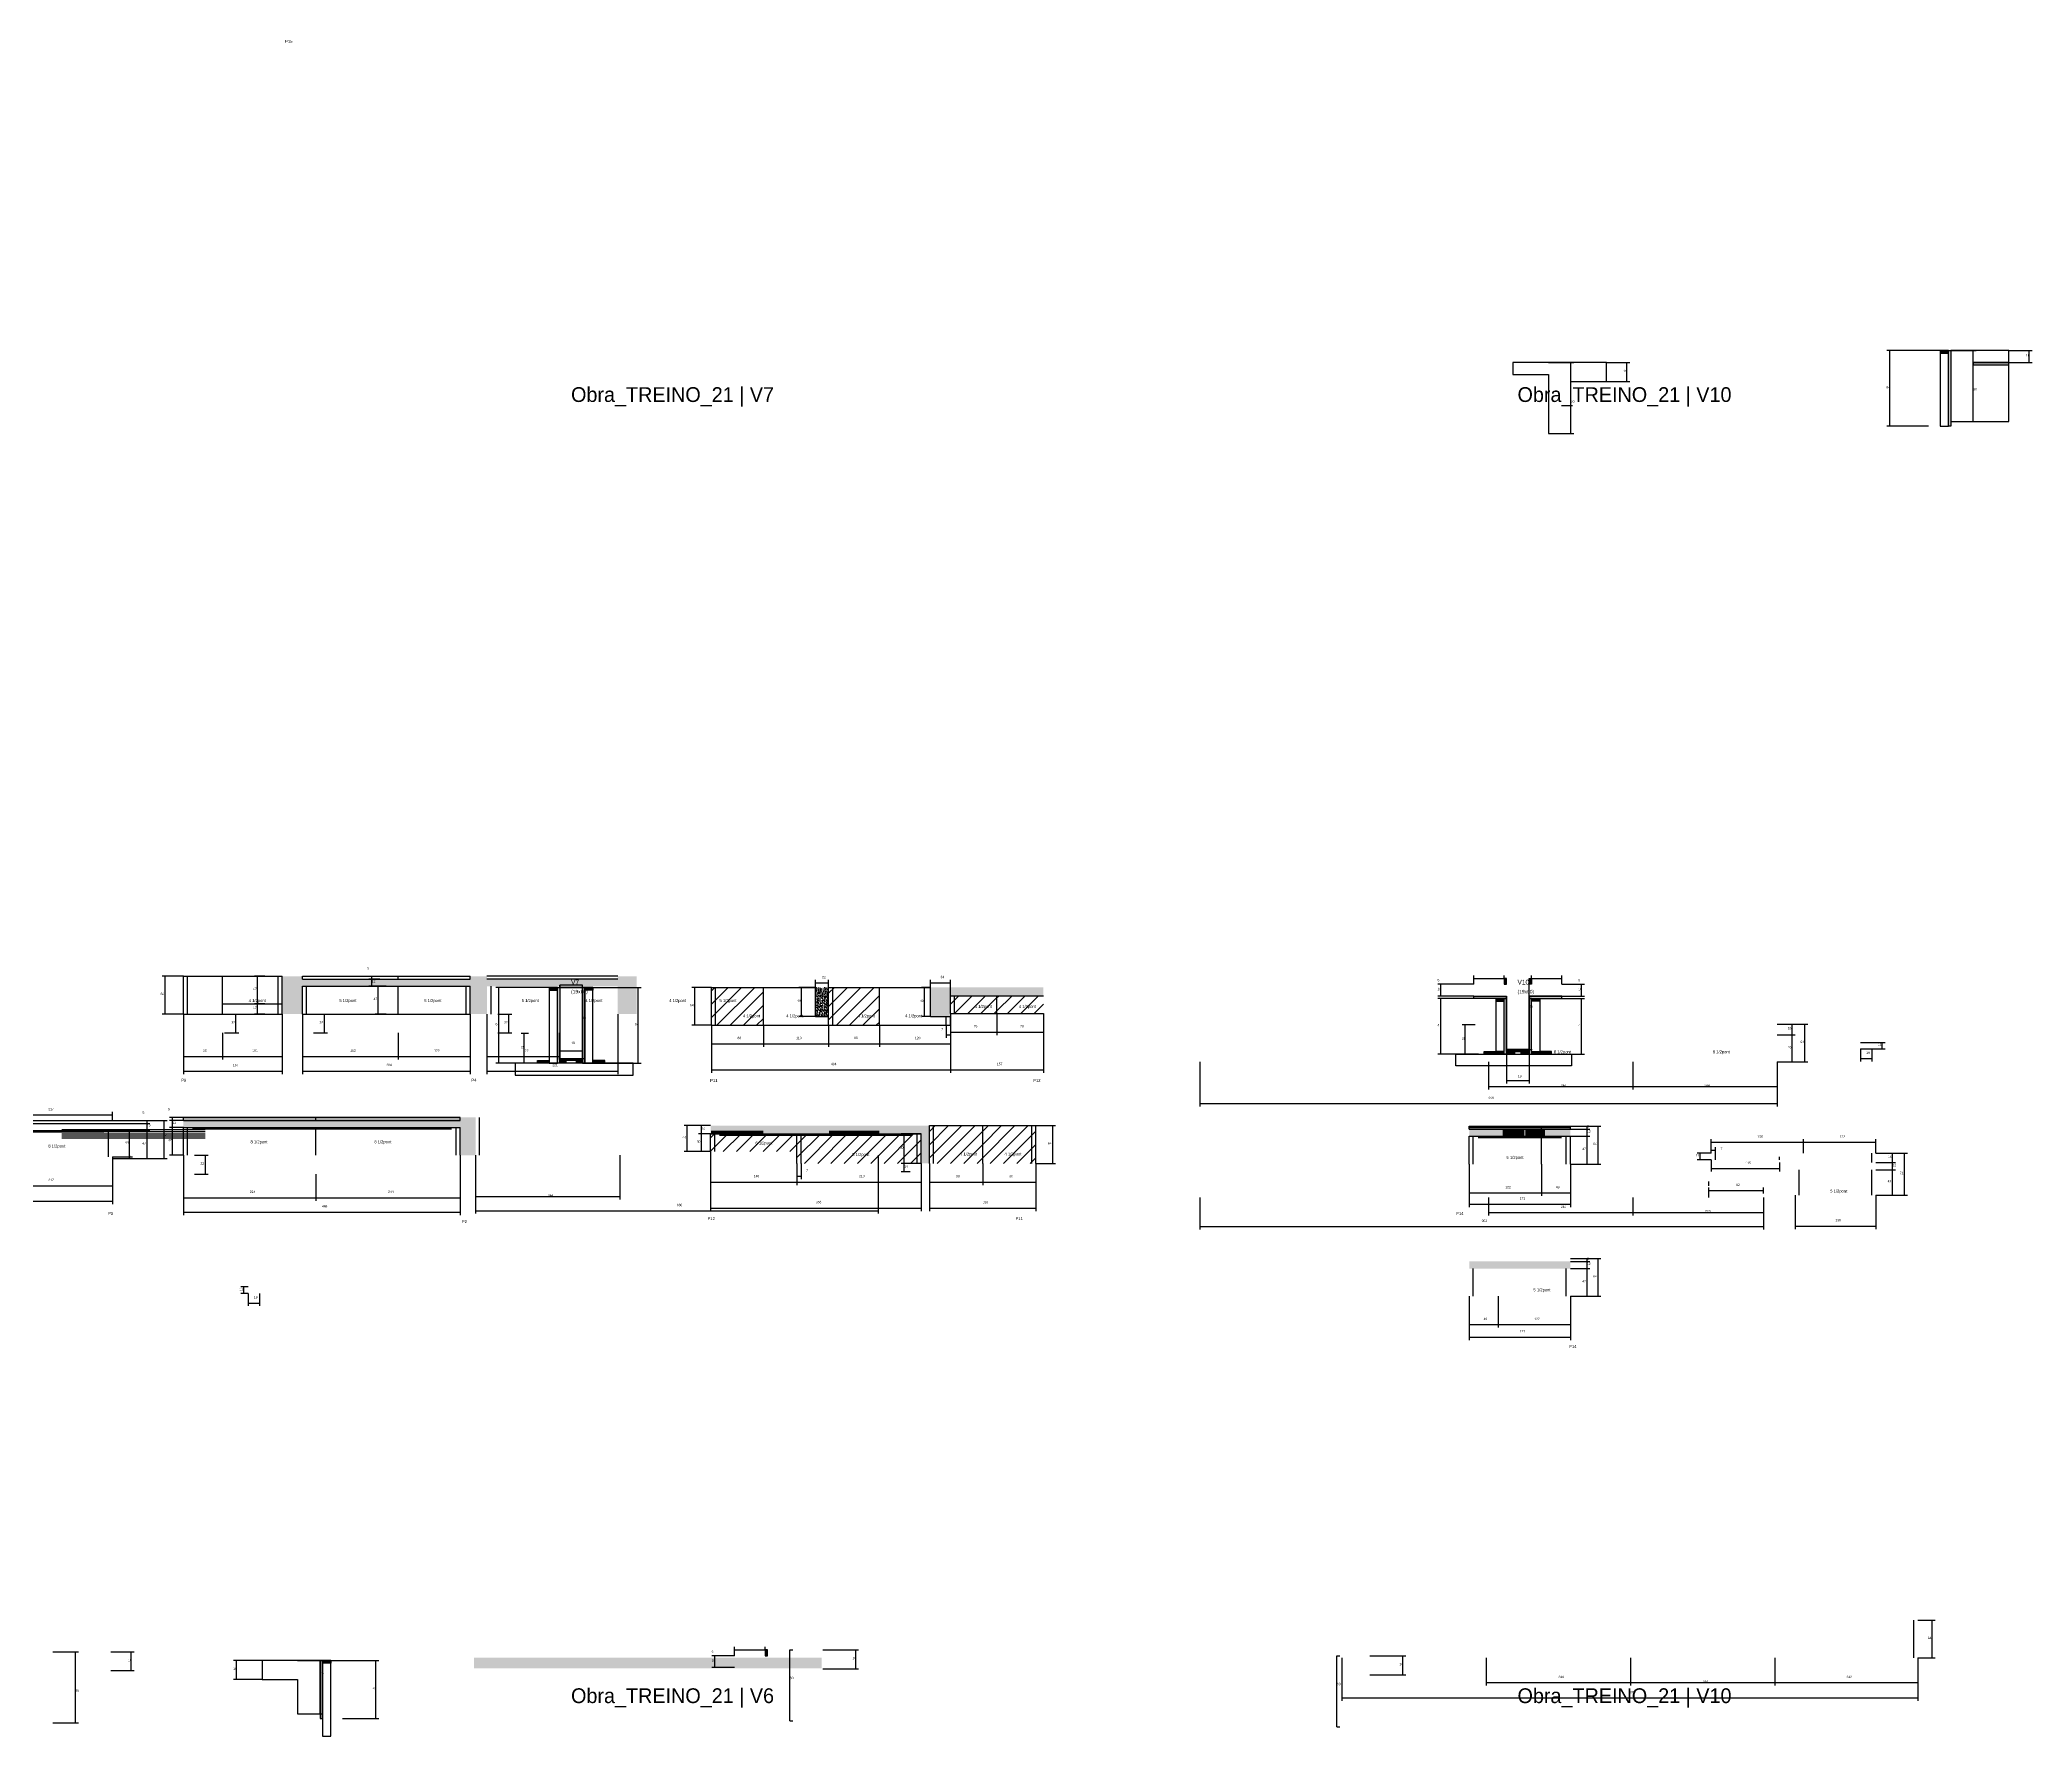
# Model space of a CAD drawing. Header units: metres. Extents: x -2848 to 22762, y -49062 to 1016.
# Drawn here: x 702 to 4070, y -29866 to -26998 of the extents above; entities that cross this region are included whole.
import ezdxf

# ---------------------------------------------------------------- set-up
doc = ezdxf.new("R2010")
doc.units = ezdxf.units.M
for name, color, linetype in [('CONCRETO', 251, 'Continuous'), ('COTA', 4, 'Continuous'), ('Cota Seção (2x)', 4, 'Continuous'), ('Hachura', 253, 'Continuous'), ('LABEL_ID', 3, 'Continuous'), ('Madeira', 126, 'Continuous'), ('NOMENCLATURA', 7, 'Continuous'), ('Painéis', 200, 'Continuous'), ('SARR_2.2x7', 40, 'Continuous'), ('SARR_EDITAR', 141, 'Continuous'), ('Texto Seção', 7, 'Continuous')]:
    doc.layers.add(name, color=color, linetype=linetype)

msp = doc.modelspace()

# ---------------------------------------------------------------- hatches: boundary and pattern name
at = {"layer": 'COTA'}
h = msp.add_hatch(dxfattribs=at)
h.set_pattern_fill('AR-CONC', scale=0.03)
h.paths.add_polyline_path([(1111.8, -28644.9), (1135.2, -28644.9), (1146, -28644.9), (1146, -28597.9), (1429.5, -28597.9), (1429.5, -28644.9), (1457.9, -28644.9), (1457.9, -28597.9), (1678.9, -28597.9), (1678.9, -28644.9), (1711.1, -28644.9), (1711.1, -28580.9), (1678.9, -28580.9), (1678.9, -28585.9), (1457.9, -28585.9), (1457.9, -28580.9), (1429.5, -28580.9), (1429.5, -28585.9), (1146, -28585.9), (1146, -28580.9), (1111.8, -28580.9)])
h = msp.add_hatch(dxfattribs=at)
h.set_pattern_fill('AR-CONC', scale=0.03)
h.paths.add_polyline_path([(2013.4, -28649), (2035.4, -28649), (2035.4, -28600), (2013.4, -28600)])
h = msp.add_hatch(dxfattribs=at)
h.set_pattern_fill('AR-CONC', scale=0.03)
h.paths.add_polyline_path([(2241.4, -28614), (2398.4, -28614), (2398.4, -28600), (2207.4, -28600), (2207.4, -28649), (2241.4, -28649), (2241.4, -28644)])
h = msp.add_hatch(dxfattribs=at)
h.set_pattern_fill('AR-CONC', scale=0.03)
h.paths.add_polyline_path([(1438.5, -28819.7), (1412.8, -28819.7), (1412.8, -28824.7), (944.8, -28824.7), (944.8, -28836.7), (1412.8, -28836.7), (1412.8, -28883.7), (1438.5, -28883.7)])
h = msp.add_hatch(dxfattribs=at)
h.set_pattern_fill('AR-CONC', scale=0.03)
h.paths.add_polyline_path([(1835.9, -28833.6), (1835.9, -28847.6), (2191.9, -28847.6), (2191.9, -28897.6), (2205.9, -28897.6), (2205.9, -28833.6)])
h = msp.add_hatch(dxfattribs=at)
h.set_pattern_fill('AR-CONC', scale=0.03)
h.paths.add_polyline_path([(3289.3, -28851.5), (3289.3, -28839.5), (3118.3, -28839.5), (3118.3, -28851.5)])
h = msp.add_hatch(dxfattribs=at)
h.set_pattern_fill('AR-CONC', scale=0.03)
h.paths.add_polyline_path([(3289.3, -29075.2), (3289.3, -29063.2), (3118.3, -29063.2), (3118.3, -29075.2)])
h = msp.add_hatch(dxfattribs=at)
h.set_pattern_fill('AR-CONC', scale=0.03)
h.paths.add_polyline_path([(1435.7, -29733.2), (1435.7, -29751.2), (2023.7, -29751.2), (2023.7, -29733.2)])
at = {"layer": 'Hachura'}
h = msp.add_hatch(dxfattribs=at)
h.set_pattern_fill('ANSI31', scale=0.5)
h.paths.add_polyline_path([(3914.5, -27523.1), (3914.5, -27527.5), (3914.5, -27527.5), (3928.5, -27527.5), (3928.5, -27527.5), (3928.5, -27523.1), (3928.5, -27523.1), (3914.5, -27523.1)])
h = msp.add_hatch(color=8, dxfattribs=at)
h.dxf.hatch_style = 1
h.paths.add_polyline_path([(3928.5, -27523.1), (3932.5, -27523.1), (3932.5, -27523.1), (3932.5, -27651.1), (3932.5, -27651.1), (3928.5, -27651.1), (3928.5, -27651.1), (3928.5, -27523.1)])
h = msp.add_hatch(color=8, dxfattribs=at)
h.dxf.hatch_style = 1
h.paths.add_polyline_path([(4030.5, -27547.1), (4030.5, -27543.1), (4030.5, -27543.1), (3970.5, -27543.1), (3970.5, -27543.1), (3970.5, -27547.1), (3970.5, -27547.1), (4030.5, -27547.1)])
h = msp.add_hatch(color=8, dxfattribs=at)
h.dxf.hatch_style = 1
h.paths.add_polyline_path([(3181.6, -28584.6), (3177.6, -28584.6), (3177.6, -28584.6), (3177.6, -28594.6), (3177.6, -28594.6), (3181.6, -28594.6), (3181.6, -28594.6), (3181.6, -28584.6)])
h = msp.add_hatch(color=8, dxfattribs=at)
h.dxf.hatch_style = 1
h.paths.add_polyline_path([(3219.6, -28584.6), (3223.6, -28584.6), (3223.6, -28584.6), (3223.6, -28594.6), (3223.6, -28594.6), (3219.6, -28594.6), (3219.6, -28594.6), (3219.6, -28584.6)])
h = msp.add_hatch(dxfattribs=at)
h.set_pattern_fill('ANSI31', scale=0.5)
h.paths.add_polyline_path([(1563.1, -28600), (1563.1, -28604.4), (1563.1, -28604.4), (1577.1, -28604.4), (1577.1, -28604.4), (1577.1, -28600), (1577.1, -28600), (1563.1, -28600)])
h = msp.add_hatch(color=8, dxfattribs=at)
h.dxf.hatch_style = 1
h.paths.add_polyline_path([(1577.1, -28600), (1581.1, -28600), (1581.1, -28600), (1581.1, -28728), (1581.1, -28728), (1577.1, -28728), (1577.1, -28728), (1577.1, -28600)])
h = msp.add_hatch(color=8, dxfattribs=at)
h.dxf.hatch_style = 1
h.paths.add_polyline_path([(1623.1, -28600), (1619.1, -28600), (1619.1, -28600), (1619.1, -28728), (1619.1, -28728), (1623.1, -28728), (1623.1, -28728), (1623.1, -28600)])
h = msp.add_hatch(dxfattribs=at)
h.set_pattern_fill('ANSI31', scale=0.5)
h.paths.add_polyline_path([(1637.1, -28600), (1637.1, -28604.4), (1637.1, -28604.4), (1623.1, -28604.4), (1623.1, -28604.4), (1623.1, -28600), (1623.1, -28600), (1637.1, -28600)])
h = msp.add_hatch(dxfattribs=at)
h.set_pattern_fill('ANSI31', scale=5)
h.paths.add_polyline_path([(1837.4, -28664), (1925.4, -28664), (1925.4, -28600), (1837.4, -28600)])
h = msp.add_hatch(dxfattribs=at)
h.set_pattern_fill('ANSI31', scale=5)
h.paths.add_polyline_path([(2121.4, -28600), (2035.4, -28600), (2035.4, -28664), (2121.4, -28664)])
h = msp.add_hatch(dxfattribs=at)
h.set_pattern_fill('ANSI31', scale=5)
h.paths.add_polyline_path([(2241.4, -28644), (2319.9, -28644), (2319.9, -28614), (2241.4, -28614)])
h = msp.add_hatch(dxfattribs=at)
h.set_pattern_fill('ANSI31', scale=5)
h.paths.add_polyline_path([(2319.9, -28614), (2319.9, -28644), (2398.4, -28644), (2398.4, -28614)])
h = msp.add_hatch(color=8, dxfattribs=at)
h.dxf.hatch_style = 1
h.paths.add_polyline_path([(3126, -28618.6), (3126, -28614.6), (3126, -28614.6), (3181.6, -28614.6), (3181.6, -28614.6), (3181.6, -28618.6), (3181.6, -28618.6), (3126, -28618.6)])
h = msp.add_hatch(dxfattribs=at)
h.set_pattern_fill('ANSI31', scale=0.5)
h.paths.add_polyline_path([(3177.6, -28623), (3177.6, -28618.6), (3177.6, -28618.6), (3163.6, -28618.6), (3163.6, -28618.6), (3163.6, -28623), (3163.6, -28623), (3177.6, -28623)])
h = msp.add_hatch(color=8, dxfattribs=at)
h.dxf.hatch_style = 1
h.paths.add_polyline_path([(3177.6, -28614), (3181.6, -28614), (3181.6, -28614), (3181.6, -28708), (3181.6, -28708), (3177.6, -28708), (3177.6, -28708), (3177.6, -28614)])
h = msp.add_hatch(color=8, dxfattribs=at)
h.dxf.hatch_style = 1
h.paths.add_polyline_path([(3223.6, -28614), (3219.6, -28614), (3219.6, -28614), (3219.6, -28708), (3219.6, -28708), (3223.6, -28708), (3223.6, -28708), (3223.6, -28614)])
h = msp.add_hatch(color=8, dxfattribs=at)
h.dxf.hatch_style = 1
h.paths.add_polyline_path([(3275.2, -28618.6), (3275.2, -28614.6), (3275.2, -28614.6), (3219.6, -28614.6), (3219.6, -28614.6), (3219.6, -28618.6), (3219.6, -28618.6), (3275.2, -28618.6)])
h = msp.add_hatch(dxfattribs=at)
h.set_pattern_fill('ANSI31', scale=0.5)
h.paths.add_polyline_path([(3223.6, -28623), (3223.6, -28618.6), (3223.6, -28618.6), (3237.6, -28618.6), (3237.6, -28618.6), (3237.6, -28623), (3237.6, -28623), (3223.6, -28623)])
h = msp.add_hatch(dxfattribs=at)
h.set_pattern_fill('ANSI31', scale=0.5)
h.paths.add_polyline_path([(1543.1, -28728), (1543.1, -28723.6), (1543.1, -28723.6), (1563.1, -28723.6), (1563.1, -28723.6), (1563.1, -28728), (1563.1, -28728), (1543.1, -28728)])
h = msp.add_hatch(color=8, dxfattribs=at)
h.dxf.hatch_style = 1
h.paths.add_polyline_path([(1581.1, -28723.6), (1581.1, -28720), (1581.1, -28720), (1619.1, -28720), (1619.1, -28720), (1619.1, -28723.6), (1619.1, -28723.6), (1581.1, -28723.6)])
h = msp.add_hatch(dxfattribs=at)
h.set_pattern_fill('ANSI31', scale=0.5)
h.paths.add_polyline_path([(1581.1, -28728), (1581.1, -28723.6), (1581.1, -28723.6), (1591.1, -28723.6), (1591.1, -28723.6), (1591.1, -28728), (1591.1, -28728), (1581.1, -28728)])
h = msp.add_hatch(dxfattribs=at)
h.set_pattern_fill('ANSI31', scale=0.5)
h.paths.add_polyline_path([(1609.1, -28728), (1609.1, -28723.6), (1609.1, -28723.6), (1619.1, -28723.6), (1619.1, -28723.6), (1619.1, -28728), (1619.1, -28728), (1609.1, -28728)])
h = msp.add_hatch(dxfattribs=at)
h.set_pattern_fill('ANSI31', scale=0.5)
h.paths.add_polyline_path([(1657.1, -28728), (1657.1, -28723.6), (1657.1, -28723.6), (1637.1, -28723.6), (1637.1, -28723.6), (1637.1, -28728), (1637.1, -28728), (1657.1, -28728)])
h = msp.add_hatch(dxfattribs=at)
h.set_pattern_fill('ANSI31', scale=0.5)
h.paths.add_polyline_path([(3143.6, -28712.6), (3143.6, -28708.2), (3143.6, -28708.2), (3163.6, -28708.2), (3163.6, -28708.2), (3163.6, -28712.6), (3163.6, -28712.6), (3143.6, -28712.6)])
h = msp.add_hatch(dxfattribs=at)
h.set_pattern_fill('ANSI31', scale=0.5)
h.paths.add_polyline_path([(3177.6, -28712.6), (3177.6, -28708.2), (3177.6, -28708.2), (3163.6, -28708.2), (3163.6, -28708.2), (3163.6, -28712.6), (3163.6, -28712.6), (3177.6, -28712.6)])
h = msp.add_hatch(color=8, dxfattribs=at)
h.dxf.hatch_style = 1
h.paths.add_polyline_path([(3219.6, -28708.2), (3219.6, -28704.6), (3219.6, -28704.6), (3181.6, -28704.6), (3181.6, -28704.6), (3181.6, -28708.2), (3181.6, -28708.2), (3219.6, -28708.2)])
h = msp.add_hatch(dxfattribs=at)
h.set_pattern_fill('ANSI31', scale=0.5)
h.paths.add_polyline_path([(3195.6, -28712.6), (3195.6, -28708.2), (3195.6, -28708.2), (3181.6, -28708.2), (3181.6, -28708.2), (3181.6, -28712.6), (3181.6, -28712.6), (3195.6, -28712.6)])
h = msp.add_hatch(dxfattribs=at)
h.set_pattern_fill('ANSI31', scale=0.5)
h.paths.add_polyline_path([(3219.6, -28712.6), (3219.6, -28708.2), (3219.6, -28708.2), (3205.6, -28708.2), (3205.6, -28708.2), (3205.6, -28712.6), (3205.6, -28712.6), (3219.6, -28712.6)])
h = msp.add_hatch(dxfattribs=at)
h.set_pattern_fill('ANSI31', scale=0.5)
h.paths.add_polyline_path([(3223.6, -28712.6), (3223.6, -28708.2), (3223.6, -28708.2), (3237.6, -28708.2), (3237.6, -28708.2), (3237.6, -28712.6), (3237.6, -28712.6), (3223.6, -28712.6)])
h = msp.add_hatch(dxfattribs=at)
h.set_pattern_fill('ANSI31', scale=0.5)
h.paths.add_polyline_path([(3257.6, -28712.6), (3257.6, -28708.2), (3257.6, -28708.2), (3237.6, -28708.2), (3237.6, -28708.2), (3237.6, -28712.6), (3237.6, -28712.6), (3257.6, -28712.6)])
h = msp.add_hatch(dxfattribs=at)
h.set_pattern_fill('ANSI31', scale=5)
h.paths.add_polyline_path([(1835.9, -28847.6), (1835.9, -28877.6), (1981.9, -28877.6), (1981.9, -28847.6)])
h = msp.add_hatch(dxfattribs=at)
h.set_pattern_fill('ANSI31', scale=5)
h.paths.add_polyline_path([(1981.9, -28847.6), (1981.9, -28897.6), (2191.9, -28897.6), (2191.9, -28847.6)])
h = msp.add_hatch(dxfattribs=at)
h.set_pattern_fill('ANSI31', scale=5)
h.paths.add_polyline_path([(2205.9, -28833.6), (2205.9, -28897.6), (2295.9, -28897.6), (2295.9, -28833.6)])
h = msp.add_hatch(dxfattribs=at)
h.set_pattern_fill('ANSI31', scale=5)
h.paths.add_polyline_path([(2385.9, -28833.6), (2295.9, -28833.6), (2295.9, -28897.6), (2385.9, -28897.6)])
h = msp.add_hatch(color=8, dxfattribs=at)
h.dxf.hatch_style = 1
h.paths.add_polyline_path([(1179.7, -29737.9), (1175.7, -29737.9), (1175.7, -29737.9), (1175.7, -29835.9), (1175.7, -29835.9), (1179.7, -29835.9), (1179.7, -29835.9), (1179.7, -29737.9)])
h = msp.add_hatch(dxfattribs=at)
h.set_pattern_fill('ANSI31', scale=0.5)
h.paths.add_polyline_path([(1193.7, -29737.9), (1193.7, -29742.3), (1193.7, -29742.3), (1179.7, -29742.3), (1179.7, -29742.3), (1179.7, -29737.9), (1179.7, -29737.9), (1193.7, -29737.9)])
h = msp.add_hatch(color=8, dxfattribs=at)
h.dxf.hatch_style = 1
h.paths.add_polyline_path([(1931.9, -29719.8), (1927.9, -29719.8), (1927.9, -29719.8), (1927.9, -29729.8), (1927.9, -29729.8), (1931.9, -29729.8), (1931.9, -29729.8), (1931.9, -29719.8)])

# ---------------------------------------------------------------- linework, layer by layer
at = {"layer": 'CONCRETO'}
for points in [[(3350.2, -27575.5), (3350.2, -27543.5), (3192.2, -27543.5), (3192.2, -27563.5), (3252.2, -27563.5), (3252.2, -27663.5), (3290.2, -27663.5), (3290.2, -27585.5), (3290.2, -27575.5)], [(4030.5, -27543.1), (4030.5, -27523.1), (3932.5, -27523.1), (3932.5, -27523.1), (3932.5, -27523.1), (3932.5, -27643.1), (3970.5, -27643.1), (3970.5, -27553.1), (3970.5, -27543.1)], [(3932.5, -27643.1), (4030.5, -27643.1), (4030.5, -27523.1), (3932.5, -27523.1)], [(1619.1, -28620), (1619.1, -28600), (1581.1, -28600), (1581.1, -28596), (1581.1, -28596), (1581.1, -28720), (1619.1, -28720), (1619.1, -28620)], [(1581.1, -28720), (1619.1, -28720), (1619.1, -28596), (1581.1, -28596)], [(1175.7, -29757.9), (1175.7, -29737.9), (1077.7, -29737.9), (1077.7, -29769.9), (1137.7, -29769.9), (1137.7, -29827.9), (1175.7, -29827.9), (1175.7, -29757.9)]]:
    msp.add_lwpolyline(points, close=True, dxfattribs=at)
at = {"layer": 'COTA'}
for p, q in [((3350.2, -27543.5), (3389.6, -27543.5)), ((3384.6, -27575.5), (3384.6, -27543.5)), ((3914.5, -27523.1), (3824.2, -27523.1)), ((3829.2, -27651.1), (3829.2, -27523.1)), ((4030.5, -27523.1), (4070, -27523.1)), ((4030.5, -27543.1), (4070, -27543.1)), ((4065, -27543.1), (4065, -27523.1)), ((3350.2, -27575.5), (3389.6, -27575.5)), ((3894.5, -27651.1), (3824.2, -27651.1)), ((944.8, -28580.9), (908.7, -28580.9)), ((913.7, -28644.9), (913.7, -28580.9)), ((1082.3, -28580.9), (1064.9, -28580.9)), ((1069.9, -28627.9), (1069.9, -28580.9)), ((1277, -28585.9), (1258.1, -28585.9)), ((1263.1, -28585.9), (1263.1, -28580.9)), ((1263.1, -28580.9), (1268.1, -28580.9)), ((1263.1, -28597.9), (1263.1, -28585.9)), ((1263.1, -28585.9), (1268.1, -28585.9)), ((2013.4, -28600), (2013.4, -28587)), ((2013.4, -28592), (2035.4, -28592)), ((2035.4, -28600), (2035.4, -28587)), ((2207.4, -28600), (2207.4, -28587)), ((2207.4, -28592), (2241.4, -28592)), ((2241.4, -28614), (2241.4, -28587)), ((3126, -28594.6), (3126, -28579.6)), ((3126, -28584.6), (3177.6, -28584.6)), ((3177.6, -28584.6), (3177.6, -28579.6)), ((3223.6, -28584.6), (3223.6, -28579.6)), ((3223.6, -28584.6), (3275.2, -28584.6)), ((3275.2, -28594.6), (3275.2, -28579.6)), ((1082.3, -28627.9), (1064.9, -28627.9)), ((1082.3, -28627.9), (1064.9, -28627.9)), ((1069.9, -28644.9), (1069.9, -28627.9)), ((1277, -28597.9), (1258.1, -28597.9)), ((1287.7, -28597.9), (1268.8, -28597.9)), ((1273.8, -28644.9), (1273.8, -28597.9)), ((1563.1, -28600), (1472.8, -28600)), ((1477.8, -28728), (1477.8, -28600)), ((1637.1, -28600), (1718.6, -28600)), ((1713.6, -28728), (1713.6, -28600)), ((1837.4, -28600), (1804.1, -28600)), ((1809.1, -28664), (1809.1, -28600)), ((2013.4, -28600), (1984.8, -28600)), ((1989.8, -28649), (1989.8, -28600)), ((2207.4, -28600), (2192.3, -28600)), ((2197.3, -28649), (2197.3, -28600)), ((3126, -28594.6), (3065.3, -28594.6)), ((3126, -28614.6), (3065.3, -28614.6)), ((3126, -28618.6), (3065.3, -28618.6)), ((3070.3, -28614.6), (3070.3, -28594.6)), ((3070.3, -28712.6), (3070.3, -28618.6)), ((3275.2, -28594.6), (3313.4, -28594.6)), ((3275.2, -28614.6), (3313.4, -28614.6)), ((3275.2, -28618.6), (3313.4, -28618.6)), ((3308.4, -28614.6), (3308.4, -28594.6)), ((3308.4, -28712.6), (3308.4, -28618.6)), ((944.8, -28644.9), (908.7, -28644.9)), ((944.8, -28644.9), (944.8, -28721.7)), ((944.8, -28644.9), (944.8, -28746.3)), ((1028.3, -28644.9), (1038.4, -28644.9)), ((1033.4, -28676.9), (1033.4, -28644.9)), ((1082.3, -28644.9), (1064.9, -28644.9)), ((1111.8, -28644.9), (1111.8, -28721.7)), ((1111.8, -28644.9), (1111.8, -28746.3)), ((1146, -28644.9), (1146, -28721.7)), ((1146, -28644.9), (1146, -28746.3)), ((1164.5, -28644.9), (1188, -28644.9)), ((1183, -28676.9), (1183, -28644.9)), ((1287.7, -28644.9), (1268.8, -28644.9)), ((1429.5, -28644.9), (1429.5, -28721.7)), ((1429.5, -28644.9), (1429.5, -28746.3)), ((1457.9, -28644.9), (1457.9, -28721.7)), ((1457.9, -28644.9), (1457.9, -28746.3)), ((1476.4, -28644.9), (1499.9, -28644.9)), ((1494.9, -28676.9), (1494.9, -28644.9)), ((1678.9, -28644.9), (1678.9, -28746.3)), ((2013.4, -28649), (1984.8, -28649)), ((2207.4, -28649), (2192.3, -28649)), ((2241.4, -28644), (2241.4, -28680.5)), ((2319.9, -28644), (2319.9, -28680.5)), ((2319.9, -28644), (2319.9, -28680.5)), ((2398.4, -28644), (2398.4, -28680.5)), ((1010.8, -28676.9), (1010.8, -28721.7)), ((1010.8, -28676.9), (1010.8, -28721.7)), ((1014.3, -28676.9), (1038.4, -28676.9)), ((1164.5, -28676.9), (1188, -28676.9)), ((1307.5, -28676.9), (1307.5, -28721.7)), ((1307.5, -28676.9), (1307.5, -28721.7)), ((1476.4, -28676.9), (1499.9, -28676.9)), ((1528.1, -28678), (1515.9, -28678)), ((1520.9, -28728), (1520.9, -28678)), ((1579.9, -28676.9), (1579.9, -28721.7)), ((1837.4, -28664), (1804.1, -28664)), ((1837.4, -28664), (1837.4, -28700.5)), ((1837.4, -28664), (1837.4, -28744.5)), ((1925.4, -28664), (1925.4, -28700.5)), ((1925.4, -28664), (1925.4, -28700.5)), ((2035.4, -28664), (2035.4, -28700.5)), ((2035.4, -28664), (2035.4, -28700.5)), ((2121.4, -28664), (2121.4, -28700.5)), ((2121.4, -28664), (2121.4, -28700.5)), ((2234.4, -28664), (2234.4, -28685)), ((2234.4, -28680), (2241.4, -28680)), ((2241.4, -28662.7), (2241.4, -28700.5)), ((2241.4, -28664), (2241.4, -28744.5)), ((2241.4, -28664), (2241.4, -28744.5)), ((2241.4, -28664), (2241.4, -28685)), ((2241.4, -28675.5), (2319.9, -28675.5)), ((2319.9, -28675.5), (2398.4, -28675.5)), ((2398.4, -28664), (2398.4, -28744.5)), ((3128.3, -28663.1), (3106.5, -28663.1)), ((3111.5, -28713.2), (3111.5, -28663.1)), ((3639.1, -28661.9), (3669.4, -28661.9)), ((3639.1, -28661.9), (3690.8, -28661.9)), ((3639.1, -28679.9), (3669.4, -28679.9)), ((3639.1, -28679.9), (3669.4, -28679.9)), ((3664.4, -28679.9), (3664.4, -28661.9)), ((3664.4, -28725.9), (3664.4, -28679.9)), ((3685.8, -28725.9), (3685.8, -28661.9)), ((3799, -28692.8), (3821.4, -28692.8)), ((3816.4, -28703.8), (3816.4, -28692.8)), ((944.8, -28716.7), (1010.8, -28716.7)), ((1010.8, -28716.7), (1111.8, -28716.7)), ((1146, -28716.7), (1307.5, -28716.7)), ((1307.5, -28716.7), (1429.5, -28716.7)), ((1457.9, -28716.7), (1579.9, -28716.7)), ((1543.1, -28728), (1472.8, -28728)), ((1528.1, -28728), (1515.9, -28728)), ((1657.1, -28728), (1718.6, -28728)), ((1837.4, -28695.5), (1925.4, -28695.5)), ((1925.4, -28695.5), (2035.4, -28695.5)), ((2035.4, -28695.5), (2121.4, -28695.5)), ((2121.4, -28695.5), (2241.4, -28695.5)), ((2663.1, -28725.9), (2663.1, -28801)), ((3134, -28712.6), (3065.3, -28712.6)), ((3141.1, -28713.2), (3106.5, -28713.2)), ((3151.1, -28725.9), (3151.1, -28772.6)), ((3181.6, -28712.6), (3181.6, -28762.3)), ((3219.6, -28712.6), (3219.6, -28762.3)), ((3257.6, -28712.6), (3313.4, -28712.6)), ((3395.1, -28725.9), (3395.1, -28772.6)), ((3395.1, -28725.9), (3395.1, -28772.6)), ((3639.1, -28725.9), (3639.1, -28772.6)), ((3639.1, -28725.9), (3669.4, -28725.9)), ((3639.1, -28725.9), (3639.1, -28801)), ((3639.1, -28725.9), (3690.8, -28725.9)), ((3780, -28703.8), (3780, -28724.9)), ((3780, -28719.9), (3799, -28719.9)), ((3799, -28703.8), (3799, -28724.9)), ((3799, -28703.8), (3821.4, -28703.8)), ((944.8, -28741.3), (1111.8, -28741.3)), ((1146, -28741.3), (1429.5, -28741.3)), ((1457.9, -28741.3), (1678.9, -28741.3)), ((1837.4, -28739.5), (2241.4, -28739.5)), ((2241.4, -28739.5), (2398.4, -28739.5)), ((3181.6, -28757.3), (3219.6, -28757.3)), ((2663.1, -28796), (3639.1, -28796)), ((3151.1, -28767.6), (3395.1, -28767.6)), ((3395.1, -28767.6), (3639.1, -28767.6)), ((607.9, -28815.2), (824.9, -28815.2)), ((824.9, -28825.1), (824.9, -28810.2)), ((824.9, -28825.1), (917.3, -28825.1)), ((824.9, -28825.1), (888.2, -28825.1)), ((824.9, -28830.1), (888.2, -28830.1)), ((824.9, -28830.1), (888.2, -28830.1)), ((883.2, -28830.1), (883.2, -28825.1)), ((883.2, -28842.1), (883.2, -28830.1)), ((912.3, -28889.1), (912.3, -28825.1)), ((944.8, -28819.7), (921.4, -28819.7)), ((944.8, -28824.7), (921.4, -28824.7)), ((944.8, -28824.7), (921.4, -28824.7)), ((926.4, -28824.7), (926.4, -28819.7)), ((926.4, -28836.7), (926.4, -28824.7)), ((824.9, -28842.1), (888.2, -28842.1)), ((824.9, -28842.1), (888.2, -28842.1)), ((824.9, -28842.1), (858.6, -28842.1)), ((853.6, -28886.1), (853.6, -28842.1)), ((883.2, -28889.1), (883.2, -28842.1)), ((944.8, -28836.7), (921.4, -28836.7)), ((944.8, -28836.7), (921.4, -28836.7)), ((926.4, -28883.7), (926.4, -28836.7)), ((1835.9, -28833.6), (1791.3, -28833.6)), ((1796.3, -28877.6), (1796.3, -28833.6)), ((1835.9, -28833.6), (1815.7, -28833.6)), ((1835.9, -28847.6), (1815.7, -28847.6)), ((1835.9, -28847.6), (1815.7, -28847.6)), ((1820.7, -28847.6), (1820.7, -28833.6)), ((1820.7, -28877.6), (1820.7, -28847.6)), ((2191.9, -28847.6), (2158.2, -28847.6)), ((2163.2, -28897.6), (2163.2, -28847.6)), ((2385.9, -28833.6), (2419.2, -28833.6)), ((2414.2, -28897.6), (2414.2, -28833.6)), ((3289.3, -28834.5), (3341.1, -28834.5)), ((3289.3, -28834.5), (3322.5, -28834.5)), ((3289.3, -28839.5), (3322.5, -28839.5)), ((3289.3, -28839.5), (3322.5, -28839.5)), ((3289.3, -28851.5), (3322.5, -28851.5)), ((3289.3, -28851.5), (3322.5, -28851.5)), ((3317.5, -28839.5), (3317.5, -28834.5)), ((3317.5, -28851.5), (3317.5, -28839.5)), ((3317.5, -28898.5), (3317.5, -28851.5)), ((3336.1, -28898.5), (3336.1, -28834.5)), ((3527.6, -28880.2), (3527.6, -28856.7)), ((3527.6, -28861.7), (3683.7, -28861.7)), ((3683.7, -28880.2), (3683.7, -28856.7)), ((3683.7, -28880.2), (3683.7, -28856.7)), ((3683.7, -28861.7), (3805.7, -28861.7)), ((3805.7, -28880.2), (3805.7, -28856.7)), ((824.9, -28886.1), (824.9, -28966.5)), ((824.9, -28886.1), (858.6, -28886.1)), ((824.9, -28886.1), (858.6, -28886.1)), ((824.9, -28889.1), (824.9, -28940.4)), ((824.9, -28889.1), (888.2, -28889.1)), ((824.9, -28889.1), (917.3, -28889.1)), ((824.9, -28889.1), (858.6, -28889.1)), ((853.6, -28889.1), (853.6, -28886.1)), ((944.8, -28883.7), (921.4, -28883.7)), ((944.8, -28883.7), (944.8, -28960.5)), ((944.8, -28883.7), (944.8, -28985.1)), ((963.3, -28883.7), (986.8, -28883.7)), ((981.8, -28915.7), (981.8, -28883.7)), ((1412.8, -28883.7), (1412.8, -28960.5)), ((1412.8, -28883.7), (1412.8, -28985.1)), ((1438.5, -28883.7), (1438.5, -28958.5)), ((1438.5, -28883.7), (1438.5, -28982.4)), ((1682.5, -28883.7), (1682.5, -28958.5)), ((1835.9, -28877.6), (1791.3, -28877.6)), ((1835.9, -28877.6), (1815.7, -28877.6)), ((1835.9, -28877.6), (1835.9, -28934)), ((1835.9, -28877.6), (1835.9, -28978.1)), ((2119, -28883.7), (2119, -28982.4)), ((3527.6, -28880.2), (3503.7, -28880.2)), ((3527.6, -28891.2), (3503.7, -28891.2)), ((3508.7, -28891.2), (3508.7, -28880.2)), ((3527.6, -28880.2), (3527.6, -28869.8)), ((3527.6, -28874.8), (3534.6, -28874.8)), ((3527.6, -28891.2), (3527.6, -28911.3)), ((3534.6, -28880.2), (3534.6, -28869.8)), ((3642.7, -28896.2), (3642.7, -28911.3)), ((3805.7, -28880.2), (3859.3, -28880.2)), ((3805.7, -28880.2), (3839, -28880.2)), ((3805.7, -28896.2), (3839, -28896.2)), ((3805.7, -28896.2), (3839, -28896.2)), ((3834, -28896.2), (3834, -28880.2)), ((3834, -28908.2), (3834, -28896.2)), ((3854.3, -28951.2), (3854.3, -28880.2)), ((963.3, -28915.7), (986.8, -28915.7)), ((1168.8, -28915.7), (1168.8, -28960.5)), ((1168.8, -28915.7), (1168.8, -28960.5)), ((1835.9, -28929), (1981.9, -28929)), ((1981.9, -28897.6), (1981.9, -28924)), ((1981.9, -28911.6), (1981.9, -28934)), ((1981.9, -28911.6), (1981.9, -28934)), ((1981.9, -28919), (1988.9, -28919)), ((1981.9, -28929), (2191.9, -28929)), ((1988.9, -28897.6), (1988.9, -28924)), ((2173.4, -28897.6), (2158.2, -28897.6)), ((2191.9, -28897.6), (2158.2, -28897.6)), ((2173.4, -28911.6), (2158.2, -28911.6)), ((2163.2, -28911.6), (2163.2, -28897.6)), ((2191.9, -28897.6), (2191.9, -28934)), ((2191.9, -28897.6), (2191.9, -28978.1)), ((2205.9, -28897.6), (2205.9, -28934)), ((2205.9, -28897.6), (2205.9, -28978.1)), ((2205.9, -28929), (2295.9, -28929)), ((2295.9, -28897.6), (2295.9, -28934)), ((2295.9, -28897.6), (2295.9, -28934)), ((2295.9, -28929), (2385.9, -28929)), ((2385.9, -28897.6), (2385.9, -28934)), ((2385.9, -28897.6), (2385.9, -28978.1)), ((2385.9, -28897.6), (2419.2, -28897.6)), ((3118.3, -28898.5), (3118.3, -28971.5)), ((3118.3, -28898.5), (3118.3, -28952.1)), ((3240.3, -28898.5), (3240.3, -28952.1)), ((3240.3, -28898.5), (3240.3, -28952.1)), ((3289.3, -28898.5), (3289.3, -28971.5)), ((3289.3, -28898.5), (3322.5, -28898.5)), ((3289.3, -28898.5), (3341.1, -28898.5)), ((3289.3, -28898.5), (3289.3, -28952.1)), ((3527.6, -28906.3), (3642.7, -28906.3)), ((3805.7, -28908.2), (3839, -28908.2)), ((3805.7, -28908.2), (3839, -28908.2)), ((3834, -28951.2), (3834, -28908.2)), ((363.9, -28961.5), (824.9, -28961.5)), ((607.9, -28935.4), (824.9, -28935.4)), ((944.8, -28955.5), (1168.8, -28955.5)), ((1168.8, -28955.5), (1412.8, -28955.5)), ((1438.5, -28953.5), (1682.5, -28953.5)), ((2663.1, -28955.2), (2663.1, -29009.2)), ((3118.3, -28947.1), (3240.3, -28947.1)), ((3151.1, -28955.2), (3151.1, -28985.3)), ((3240.3, -28947.1), (3289.3, -28947.1)), ((3395.1, -28955.2), (3395.1, -28985.3)), ((3395.1, -28955.2), (3395.1, -28985.3)), ((3523.6, -28948.2), (3523.6, -28938.4)), ((3523.6, -28943.4), (3615.6, -28943.4)), ((3615.6, -28948.2), (3615.6, -28938.4)), ((3615.6, -28955.2), (3615.6, -28985.3)), ((3615.6, -28955.2), (3615.6, -29009.2)), ((3669.2, -28951.2), (3669.2, -29008.6)), ((3805.7, -28951.2), (3805.7, -29008.6)), ((3805.7, -28951.2), (3839, -28951.2)), ((3805.7, -28951.2), (3859.3, -28951.2)), ((944.8, -28980.1), (1412.8, -28980.1)), ((1438.5, -28977.4), (2119, -28977.4)), ((1835.9, -28973.1), (2191.9, -28973.1)), ((2205.9, -28973.1), (2385.9, -28973.1)), ((3118.3, -28966.5), (3289.3, -28966.5)), ((3151.1, -28980.3), (3395.1, -28980.3)), ((3395.1, -28980.3), (3615.6, -28980.3)), ((2663.1, -29004.2), (3615.6, -29004.2)), ((3669.2, -29003.6), (3805.7, -29003.6)), ((3289.3, -29058.2), (3341.1, -29058.2)), ((3289.3, -29058.2), (3322.5, -29058.2)), ((3289.3, -29063.2), (3322.5, -29063.2)), ((3289.3, -29063.2), (3322.5, -29063.2)), ((3317.5, -29063.2), (3317.5, -29058.2)), ((3317.5, -29075.2), (3317.5, -29063.2)), ((3336.1, -29122.2), (3336.1, -29058.2)), ((3289.3, -29075.2), (3322.5, -29075.2)), ((3289.3, -29075.2), (3322.5, -29075.2)), ((3317.5, -29122.2), (3317.5, -29075.2)), ((1054.3, -29106.4), (1041.9, -29106.4)), ((1054.3, -29117.4), (1041.9, -29117.4)), ((1046.9, -29117.4), (1046.9, -29106.4)), ((1054.3, -29117.4), (1054.3, -29138.5)), ((1073.3, -29117.4), (1073.3, -29138.5)), ((3118.3, -29122.2), (3118.3, -29196.4)), ((3118.3, -29122.2), (3118.3, -29175.1)), ((3167.3, -29122.2), (3167.3, -29175.1)), ((3167.3, -29122.2), (3167.3, -29175.1)), ((3289.3, -29122.2), (3289.3, -29196.4)), ((3289.3, -29122.2), (3322.5, -29122.2)), ((3289.3, -29122.2), (3341.1, -29122.2)), ((3289.3, -29122.2), (3289.3, -29175.1)), ((1054.3, -29133.5), (1073.3, -29133.5)), ((3118.3, -29170.1), (3167.3, -29170.1)), ((3118.3, -29191.4), (3289.3, -29191.4)), ((3167.3, -29170.1), (3289.3, -29170.1)), ((3877, -29669.7), (3906, -29669.7)), ((3901, -29733.7), (3901, -29669.7)), ((822.1, -29723.1), (861.6, -29723.1)), ((856.6, -29755.1), (856.6, -29723.1)), ((1077.7, -29737.9), (1029.4, -29737.9)), ((1034.4, -29769.9), (1034.4, -29737.9)), ((1193.7, -29737.9), (1275.2, -29737.9)), ((1270.2, -29835.9), (1270.2, -29737.9)), ((1876.3, -29729.8), (1838.1, -29729.8)), ((1843.1, -29749.8), (1843.1, -29729.8)), ((1876.3, -29729.8), (1876.3, -29714.8)), ((1876.3, -29719.8), (1927.9, -29719.8)), ((1927.9, -29719.8), (1927.9, -29714.8)), ((2025.5, -29719.8), (2086.2, -29719.8)), ((2081.2, -29751.8), (2081.2, -29719.8)), ((2903, -29733.7), (2903, -29806.3)), ((2950.3, -29730), (3011, -29730)), ((3006, -29762), (3006, -29730)), ((3147, -29733.7), (3147, -29780.4)), ((3391, -29733.7), (3391, -29780.4)), ((3391, -29733.7), (3391, -29780.4)), ((3635, -29733.7), (3635, -29780.4)), ((3635, -29733.7), (3635, -29780.4)), ((3877, -29733.7), (3877, -29780.4)), ((3877, -29733.7), (3877, -29806.3)), ((3877, -29733.7), (3906, -29733.7)), ((822.1, -29755.1), (861.6, -29755.1)), ((1077.7, -29769.9), (1029.4, -29769.9)), ((1876.3, -29749.8), (1838.1, -29749.8)), ((2025.5, -29751.8), (2086.2, -29751.8)), ((2950.3, -29762), (3011, -29762)), ((2903, -29801.3), (3877, -29801.3)), ((3147, -29775.4), (3391, -29775.4)), ((3391, -29775.4), (3635, -29775.4)), ((3635, -29775.4), (3877, -29775.4)), ((1213.7, -29835.9), (1275.2, -29835.9))]:
    msp.add_line(p, q, dxfattribs=at)
at = {"layer": 'Cota Seção (2x)'}
for p, q in [((3252.2, -27543.5), (3295.2, -27543.5)), ((3290.2, -27663.5), (3290.2, -27543.5)), ((3932.5, -27523.1), (3975.5, -27523.1)), ((3970.5, -27643.1), (3970.5, -27523.1)), ((3932.5, -27643.1), (3975.5, -27643.1)), ((3252.2, -27663.5), (3295.2, -27663.5)), ((3219.6, -28704.6), (3219.6, -28584.6)), ((3219.6, -28584.6), (3224.6, -28584.6)), ((1581.1, -28600), (1624.1, -28600)), ((1619.1, -28720), (1619.1, -28600)), ((1581.1, -28720), (1581.1, -28702.3)), ((1581.1, -28707.3), (1619.1, -28707.3)), ((1581.1, -28720), (1624.1, -28720)), ((1619.1, -28720), (1619.1, -28702.3)), ((3219.6, -28704.6), (3224.6, -28704.6)), ((724.1, -29723.1), (767.1, -29723.1)), ((762.1, -29843.1), (762.1, -29723.1)), ((1137.7, -29737.9), (1180.7, -29737.9)), ((1175.7, -29827.9), (1175.7, -29737.9)), ((1969.9, -29839.8), (1969.9, -29719.8)), ((1969.9, -29719.8), (1974.9, -29719.8)), ((2894.7, -29850), (2894.7, -29730)), ((2894.7, -29730), (2899.7, -29730)), ((1137.7, -29827.9), (1180.7, -29827.9)), ((1969.9, -29839.8), (1974.9, -29839.8)), ((724.1, -29843.1), (767.1, -29843.1)), ((2894.7, -29850), (2899.7, -29850))]:
    msp.add_line(p, q, dxfattribs=at)
at = {"layer": 'Madeira'}
for points in [[(3914.5, -27523.1), (3914.5, -27527.5), (3928.5, -27527.5), (3928.5, -27523.1)], [(3914.5, -27651.1), (3928.5, -27651.1), (3928.5, -27523.1), (3914.5, -27523.1)], [(1563.1, -28600), (1563.1, -28604.4), (1577.1, -28604.4), (1577.1, -28600)], [(1563.1, -28728), (1577.1, -28728), (1577.1, -28600), (1563.1, -28600)], [(1637.1, -28600), (1637.1, -28604.4), (1623.1, -28604.4), (1623.1, -28600)], [(1637.1, -28600), (1623.1, -28600), (1623.1, -28728), (1637.1, -28728)], [(3177.6, -28623), (3177.6, -28618.6), (3163.6, -28618.6), (3163.6, -28623)], [(3177.6, -28618.6), (3163.6, -28618.6), (3163.6, -28712.6), (3177.6, -28712.6)], [(3223.6, -28623), (3223.6, -28618.6), (3237.6, -28618.6), (3237.6, -28623)], [(3223.6, -28618.6), (3237.6, -28618.6), (3237.6, -28712.6), (3223.6, -28712.6)], [(1505.3, -28748), (1704.9, -28748), (1704.9, -28728), (1505.3, -28728)], [(1543.1, -28728), (1543.1, -28723.6), (1563.1, -28723.6), (1563.1, -28728)], [(1581.1, -28728), (1581.1, -28723.6), (1591.1, -28723.6), (1591.1, -28728)], [(1609.1, -28728), (1609.1, -28723.6), (1619.1, -28723.6), (1619.1, -28728)], [(1657.1, -28728), (1657.1, -28723.6), (1637.1, -28723.6), (1637.1, -28728)], [(3291, -28732.6), (3095.9, -28732.6), (3095.9, -28712.6), (3291, -28712.6)], [(3143.6, -28712.6), (3143.6, -28708.2), (3163.6, -28708.2), (3163.6, -28712.6)], [(3177.6, -28712.6), (3177.6, -28708.2), (3163.6, -28708.2), (3163.6, -28712.6)], [(3195.6, -28712.6), (3195.6, -28708.2), (3181.6, -28708.2), (3181.6, -28712.6)], [(3219.6, -28712.6), (3219.6, -28708.2), (3205.6, -28708.2), (3205.6, -28712.6)], [(3223.6, -28712.6), (3223.6, -28708.2), (3237.6, -28708.2), (3237.6, -28712.6)], [(3257.6, -28712.6), (3257.6, -28708.2), (3237.6, -28708.2), (3237.6, -28712.6)], [(1193.7, -29737.9), (1193.7, -29742.3), (1179.7, -29742.3), (1179.7, -29737.9)], [(1193.7, -29737.9), (1179.7, -29737.9), (1179.7, -29865.9), (1193.7, -29865.9)]]:
    msp.add_lwpolyline(points, close=True, dxfattribs=at)
at = {"layer": 'Painéis'}
for p, q in [((944.8, -28580.9), (1111.8, -28580.9)), ((944.8, -28644.9), (944.8, -28580.9)), ((1010.8, -28644.9), (1010.8, -28580.9)), ((1111.8, -28644.9), (1111.8, -28580.9)), ((1146, -28580.9), (1429.5, -28580.9)), ((1146, -28585.9), (1146, -28580.9)), ((1146, -28585.9), (1429.5, -28585.9)), ((1307.5, -28585.9), (1307.5, -28580.9)), ((1429.5, -28585.9), (1429.5, -28580.9)), ((1010.8, -28627.9), (1111.8, -28627.9)), ((1146, -28597.9), (1429.5, -28597.9)), ((1146, -28644.9), (1146, -28597.9)), ((1307.5, -28644.9), (1307.5, -28597.9)), ((1429.5, -28644.9), (1429.5, -28597.9)), ((1837.4, -28600), (2013.4, -28600)), ((1837.4, -28664), (1837.4, -28600)), ((1925.4, -28664), (1925.4, -28600)), ((2013.4, -28649), (2013.4, -28600)), ((2035.4, -28600), (2207.4, -28600)), ((2035.4, -28664), (2035.4, -28600)), ((2121.4, -28664), (2121.4, -28600)), ((2207.4, -28649), (2207.4, -28600)), ((2241.4, -28614), (2398.4, -28614)), ((2241.4, -28644), (2241.4, -28614)), ((2319.9, -28644), (2319.9, -28614)), ((3126, -28614.6), (3181.6, -28614.6)), ((3126, -28618.6), (3126, -28614.6)), ((3181.6, -28618.6), (3181.6, -28614.6)), ((3181.6, -28712.6), (3181.6, -28618.6)), ((3219.6, -28614.6), (3275.2, -28614.6)), ((3219.6, -28618.6), (3219.6, -28614.6)), ((3219.6, -28712.6), (3219.6, -28618.6)), ((3275.2, -28618.6), (3275.2, -28614.6)), ((944.8, -28644.9), (1111.8, -28644.9)), ((968.2, -28644.9), (1111.8, -28644.9)), ((1146, -28644.9), (1429.5, -28644.9)), ((2013.4, -28649), (2035.4, -28649)), ((2207.4, -28649), (2241.4, -28649)), ((2241.4, -28644), (2398.4, -28644)), ((2241.4, -28664), (2241.4, -28649)), ((1837.4, -28664), (2035.4, -28664)), ((2035.4, -28664), (2241.4, -28664)), ((3780, -28692.8), (3799, -28692.8)), ((1581.1, -28720), (1619.1, -28720)), ((3181.6, -28704.6), (3219.6, -28704.6)), ((3181.6, -28708.2), (3181.6, -28704.6)), ((3219.6, -28708.2), (3219.6, -28704.6)), ((3780, -28703.8), (3799, -28703.8)), ((363.9, -28825.1), (824.9, -28825.1)), ((363.9, -28830.1), (824.9, -28830.1)), ((944.8, -28819.7), (1412.8, -28819.7)), ((944.8, -28824.7), (944.8, -28819.7)), ((944.8, -28824.7), (1412.8, -28824.7)), ((1168.8, -28824.7), (1168.8, -28819.7)), ((1412.8, -28824.7), (1412.8, -28819.7)), ((363.9, -28842.1), (824.9, -28842.1)), ((944.8, -28836.7), (1412.8, -28836.7)), ((944.8, -28883.7), (944.8, -28836.7)), ((1168.8, -28883.7), (1168.8, -28836.7)), ((1412.8, -28883.7), (1412.8, -28836.7)), ((1835.9, -28847.6), (2191.9, -28847.6)), ((1835.9, -28877.6), (1835.9, -28847.6)), ((1981.9, -28897.6), (1981.9, -28847.6)), ((2191.9, -28897.6), (2191.9, -28847.6)), ((2205.9, -28833.6), (2385.9, -28833.6)), ((2205.9, -28897.6), (2205.9, -28833.6)), ((2295.9, -28897.6), (2295.9, -28833.6)), ((2385.9, -28897.6), (2385.9, -28833.6)), ((3118.3, -28834.5), (3289.3, -28834.5)), ((3118.3, -28839.5), (3118.3, -28834.5)), ((3118.3, -28839.5), (3289.3, -28839.5)), ((3118.3, -28851.5), (3289.3, -28851.5)), ((3118.3, -28898.5), (3118.3, -28851.5)), ((3240.3, -28839.5), (3240.3, -28834.5)), ((3240.3, -28898.5), (3240.3, -28851.5)), ((3289.3, -28839.5), (3289.3, -28834.5)), ((3289.3, -28898.5), (3289.3, -28851.5))]:
    msp.add_line(p, q, dxfattribs=at)
for points in [[(3928.5, -27523.1), (3932.5, -27523.1), (3932.5, -27651.1), (3928.5, -27651.1)], [(4030.5, -27547.1), (4030.5, -27543.1), (3970.5, -27543.1), (3970.5, -27547.1)], [(3181.6, -28584.6), (3177.6, -28584.6), (3177.6, -28594.6), (3181.6, -28594.6)], [(3219.6, -28584.6), (3223.6, -28584.6), (3223.6, -28594.6), (3219.6, -28594.6)], [(1577.1, -28600), (1581.1, -28600), (1581.1, -28728), (1577.1, -28728)], [(1623.1, -28600), (1619.1, -28600), (1619.1, -28728), (1623.1, -28728)], [(3126, -28618.6), (3126, -28614.6), (3181.6, -28614.6), (3181.6, -28618.6)], [(3177.6, -28618.6), (3181.6, -28618.6), (3181.6, -28712.6), (3177.6, -28712.6)], [(3275.2, -28618.6), (3275.2, -28614.6), (3219.6, -28614.6), (3219.6, -28618.6)], [(3223.6, -28618.6), (3219.6, -28618.6), (3219.6, -28712.6), (3223.6, -28712.6)], [(1581.1, -28723.6), (1581.1, -28720), (1619.1, -28720), (1619.1, -28723.6)], [(3219.6, -28708.2), (3219.6, -28704.6), (3181.6, -28704.6), (3181.6, -28708.2)], [(1179.7, -29737.9), (1175.7, -29737.9), (1175.7, -29835.9), (1179.7, -29835.9)], [(1931.9, -29719.8), (1927.9, -29719.8), (1927.9, -29729.8), (1931.9, -29729.8)]]:
    msp.add_lwpolyline(points, close=True, dxfattribs=at)
for points in [[(1146, -28580.9), (1429.5, -28580.9)], [(1146, -28585.9), (1429.5, -28585.9)], [(1678.9, -28580.9), (1457.9, -28580.9)], [(1678.9, -28585.9), (1457.9, -28585.9)], [(1412.8, -28819.7), (944.8, -28819.7)], [(1412.8, -28824.7), (944.8, -28824.7)]]:
    msp.add_lwpolyline(points, dxfattribs=at)
at = {"layer": 'SARR_2.2x7'}
for p, q in [((951.8, -28644.9), (951.8, -28580.9)), ((1104.8, -28644.9), (1104.8, -28580.9)), ((1153, -28644.9), (1153, -28597.9)), ((1422.5, -28644.9), (1422.5, -28597.9)), ((1464.9, -28644.9), (1464.9, -28597.9)), ((1844.4, -28664), (1844.4, -28600)), ((2042.4, -28664), (2042.4, -28600)), ((2248.4, -28644), (2248.4, -28614)), ((2234.4, -28664), (2234.4, -28649)), ((1445.5, -28883.7), (1445.5, -28819.7)), ((607.9, -28844.3), (809.9, -28844.3)), ((739.2, -28840.2), (981.2, -28840.2)), ((739.2, -28843.7), (981.2, -28843.7)), ((739.2, -28847.2), (981.2, -28847.2)), ((739.2, -28850.6), (981.2, -28850.6)), ((739.2, -28854.1), (981.2, -28854.1)), ((817.9, -28886.1), (817.9, -28842.1)), ((951.8, -28883.7), (951.8, -28836.7)), ((959.8, -28838.9), (1168.8, -28838.9)), ((1168.8, -28838.9), (1397.8, -28838.9)), ((1405.8, -28883.7), (1405.8, -28836.7)), ((1836.6, -28842.7), (1924.6, -28842.7)), ((1836.6, -28843.3), (1924.6, -28843.3)), ((1836.6, -28843.9), (1924.6, -28843.9)), ((1836.6, -28844.5), (1924.6, -28844.5)), ((1836.6, -28845.2), (1924.6, -28845.2)), ((1836.6, -28845.8), (1924.6, -28845.8)), ((1836.6, -28846.4), (1924.6, -28846.4)), ((1836.6, -28847), (1924.6, -28847)), ((1842.9, -28877.6), (1842.9, -28847.6)), ((1850.9, -28849.8), (1981.9, -28849.8)), ((1981.9, -28849.8), (2176.9, -28849.8)), ((1988.9, -28897.6), (1988.9, -28847.6)), ((2036.6, -28842.7), (2120.6, -28842.7)), ((2036.6, -28843.3), (2120.6, -28843.3)), ((2036.6, -28843.9), (2120.6, -28843.9)), ((2036.6, -28844.5), (2120.6, -28844.5)), ((2036.6, -28845.2), (2120.6, -28845.2)), ((2036.6, -28845.8), (2120.6, -28845.8)), ((2036.6, -28846.4), (2120.6, -28846.4)), ((2036.6, -28847), (2120.6, -28847)), ((2184.9, -28897.6), (2184.9, -28847.6)), ((2212.9, -28897.6), (2212.9, -28833.6)), ((2378.9, -28897.6), (2378.9, -28833.6)), ((3125.3, -28898.5), (3125.3, -28851.5)), ((3133.3, -28853.7), (3274.3, -28853.7)), ((3175.3, -28841.5), (3211.3, -28841.5)), ((3175.3, -28843.5), (3211.3, -28843.5)), ((3175.3, -28845.5), (3211.3, -28845.5)), ((3175.3, -28847.5), (3211.3, -28847.5)), ((3175.3, -28849.5), (3211.3, -28849.5)), ((3213.3, -28841.5), (3246.3, -28841.5)), ((3213.3, -28843.5), (3246.3, -28843.5)), ((3213.3, -28845.5), (3246.3, -28845.5)), ((3213.3, -28847.5), (3246.3, -28847.5)), ((3213.3, -28849.5), (3246.3, -28849.5)), ((3282.3, -28898.5), (3282.3, -28851.5)), ((3534.6, -28891.2), (3534.6, -28880.2)), ((3798.7, -28896.2), (3798.7, -28880.2)), ((3523.6, -28935.2), (3523.6, -28928.2)), ((3676.2, -28951.2), (3676.2, -28908.2)), ((3798.7, -28951.2), (3798.7, -28908.2)), ((3523.6, -28955.2), (3523.6, -28948.2)), ((3125.3, -29122.2), (3125.3, -29075.2)), ((3282.3, -29122.2), (3282.3, -29075.2)), ((3870, -29733.7), (3870, -29669.7))]:
    msp.add_line(p, q, dxfattribs=at)
at = {"layer": 'SARR_EDITAR'}
for p, q in [((3118.3, -28837), (3240.3, -28837)), ((3240.3, -28837), (3289.3, -28837)), ((3642.7, -28891.2), (3642.7, -28886.2))]:
    msp.add_line(p, q, dxfattribs=at)

# ---------------------------------------------------------------- texts
at = {"layer": 'COTA'}
for s, p in [('10', (4059.5, -27533.1)), ('16', (3379.1, -27559.5)), ('64', (3823.7, -27587.1)), ('5', (1255.5, -28569.1)), ('12', (1263.1, -28591.9)), ('22', (2024.4, -28584.5)), ('34', (2224.4, -28584.3)), ('5', (3064.8, -28589.6)), ('5', (3302.9, -28589.6)), ('64', (906.1, -28612.9)), ('47', (1062.4, -28604.4)), ('47', (1266.2, -28621.4)), ('64', (1801, -28632)), ('49', (1982.2, -28624.5)), ('49', (2189.7, -28624.5)), ('10', (3064.8, -28604.6)), ('10', (3302.9, -28604.6)), ('32', (1025.7, -28660.9)), ('17', (1062.4, -28636.4)), ('32', (1174.8, -28660.9)), ('64', (1472.3, -28664)), ('32', (1486.7, -28660.9)), ('64', (1708.1, -28664)), ('47', (3064.8, -28665.6)), ('47', (3302.9, -28665.6)), ('88', (1881.4, -28687.4)), ('110', (1980.4, -28687.4)), ('86', (2078.4, -28687.3)), ('120', (2181.4, -28687.4)), ('7', (2225.8, -28672.4)), ('78', (2280.7, -28667.3)), ('78', (2359.2, -28667.3)), ('25', (3106, -28688.2)), ('18', (3656.8, -28670.9)), ('64', (3678.2, -28693.9)), ('11', (3808.9, -28698.3)), ('66', (977.8, -28708.6)), ('101', (1061.3, -28708.6)), ('162', (1226.7, -28708.6)), ('284', (1287.7, -28733)), ('122', (1368.5, -28708.7)), ('25', (1515.4, -28703)), ('122', (1518.9, -28708.7)), ('404', (2039.4, -28731.4)), ('157', (2319.9, -28731.4)), ('46', (3656.8, -28702.9)), ('19', (3789.5, -28712.3)), ('167', (1028.3, -28733.2)), ('221', (1568.4, -28733.2)), ('19', (3200.6, -28751.8)), ('976', (3151.1, -28788.4)), ('244', (3273.1, -28767.6)), ('244', (3515.6, -28767.6)), ('217', (716.4, -28807.6)), ('5', (875.6, -28813.3)), ('5', (918.8, -28808)), ('12', (926.4, -28830.7)), ('44', (846, -28864.1)), ('47', (875.2, -28865.6)), ('12', (883.2, -28836.1)), ('64', (912.3, -28852.1)), ('47', (918.8, -28860.2)), ('44', (1788.2, -28855.6)), ('30', (1812.4, -28862.6)), ('14', (1820.7, -28840.6)), ('64', (2406.1, -28865.6)), ('5', (3317.5, -28837)), ('12', (3317.5, -28845.5)), ('64', (3328, -28866.5)), ('156', (3605.7, -28854.1)), ('122', (3744.7, -28854.2)), ('3', (853.6, -28887.6)), ('32', (973.6, -28899.7)), ('50', (2155.6, -28872.6)), ('47', (3309.5, -28875)), ('11', (3501.1, -28885.7)), ('7', (3543.2, -28874.8)), ('115', (3585.2, -28898.7)), ('16', (3826.4, -28888.2)), ('217', (716.4, -28927.4)), ('146', (1908.9, -28920.9)), ('7', (1997.5, -28911.4)), ('210', (2086.9, -28920.9)), ('14', (2163.2, -28904.6)), ('90', (2250.9, -28920.9)), ('90', (2340.9, -28920.9)), ('43', (3825.7, -28929.7)), ('12', (3834, -28902.2)), ('71', (3846.2, -28915.7)), ('224', (1056.8, -28947.5)), ('244', (1290.8, -28947.5)), ('244', (1560.5, -28953.5)), ('356', (2013.9, -28964.8)), ('180', (2295.9, -28964.9)), ('122', (3179.3, -28939.6)), ('171', (3203.8, -28958.5)), ('49', (3264.8, -28939.5)), ('92', (3569.6, -28935.8)), ('468', (1178.8, -28972)), ('680', (1778.8, -28969.8)), ('952', (3139.4, -28996.6)), ('244', (3273.1, -28972.7)), ('220', (3517.1, -28980.3)), ('136', (3737.4, -28995.4)), ('5', (3317.5, -29060.7)), ('12', (3317.5, -29069.2)), ('47', (3309.5, -29098.7)), ('64', (3328, -29090.2)), ('11', (1039.3, -29111.9)), ('19', (1063.8, -29125.9)), ('49', (3142.8, -29162.5)), ('122', (3228.3, -29162.5)), ('171', (3203.8, -29183.3)), ('64', (3893.4, -29701.7)), ('16', (851.1, -29739.1)), ('5', (1837.6, -29724.8)), ('10', (1837.6, -29739.8)), ('16', (2075.7, -29735.8)), ('16', (1028.9, -29753.9)), ('16', (3000.5, -29746)), ('244', (3269, -29767.8)), ('244', (3513, -29775.4)), ('242', (3756, -29767.8)), ('49', (1264.7, -29786.9)), ('974', (3390, -29793.7))]:
    msp.add_text(s, height=4, dxfattribs=at).set_placement(p)
at = {"layer": 'Cota Seção (2x)'}
for s, p in [('60', (3290.2, -27611.1)), ('60', (3970.5, -27590.6)), ('60', (1619.1, -28653.5)), ('60', (3219.6, -28634.3)), ('19', (1600.1, -28695.8)), ('45', (1175.7, -29761.4)), ('60', (1969.9, -29769.5)), ('60', (762.1, -29790.6)), ('60', (2894.7, -29779.7))]:
    msp.add_text(s, height=4, dxfattribs=at).set_placement(p)
at = {"layer": 'LABEL_ID'}
for s, p in [('Obra_TREINO_21 | V7', (1600, -27610)), ('Obra_TREINO_21 | V10', (3200, -27610)), ('Obra_TREINO_21 | V6', (1600, -29810)), ('Obra_TREINO_21 | V10', (3200, -29810))]:
    msp.add_text(s, height=25, dxfattribs=at).set_placement(p)
at = {"layer": 'NOMENCLATURA'}
for s, p in [('P15', (1116.7, -27002.7)), ('4 1/2pont', (1055.1, -28624.7)), ('5 1/2pont', (1208.3, -28624.7)), ('5 1/2pont', (1351.8, -28624.7)), ('5 1/2pont', (1516.6, -28624.7)), ('4 1/2pont', (1624.2, -28624.7)), ('4 1/2pont', (1765.8, -28624.7)), ('5 1/2pont', (1850.9, -28624.7)), ('4 1/2pont', (1890.6, -28650.6)), ('4 1/2pont', (1963.7, -28650.6)), ('4 1/2pont', (2084.6, -28650.6)), ('4 1/2pont', (2164.7, -28650.6)), ('4 1/2pont', (2282.4, -28634.6)), ('4 1/2pont', (2356.9, -28634.6)), ('8 1/2pont', (3261.5, -28711.3)), ('8 1/2pont', (3530.1, -28711.3)), ('P9', (940.9, -28759.3)), ('P4', (1431.5, -28759.3)), ('P11', (1835.1, -28759.8)), ('P12', (2381.3, -28759.8)), ('8 1/2pont', (1058.1, -28863.5)), ('8 1/2pont', (1267.5, -28863.5)), ('6 1/2pont', (1911.7, -28865.5)), ('8 1/2pont', (716.3, -28870.6)), ('8 1/2pont', (2075.3, -28884.9)), ('4 1/2pont', (2257.6, -28884.1)), ('4 1/2pont', (2332.7, -28884.1)), ('5 1/2pont', (3181.4, -28889.9)), ('5 1/2pont', (3728.6, -28946.7)), ('P5', (817.6, -28984.4)), ('P2', (1415.5, -28998.1)), ('P12', (1830.9, -28993.4)), ('P11', (2351.4, -28993.4)), ('P14', (3096.3, -28984.5)), ('5 1/2pont', (3227, -29113.7)), ('P14', (3287.4, -29209.4))]:
    msp.add_text(s, height=5, dxfattribs=at).set_placement(p)
at = {"layer": 'Texto Seção'}
for s, height, p in [('V7', 8, (1600, -28595)), ('V10', 8, (3200, -28595)), ('(19x60)', 6, (1600, -28610)), ('(19x60)', 6, (3200, -28610))]:
    msp.add_text(s, height=height, dxfattribs=at).set_placement(p)

doc.saveas('drawing.dxf')
